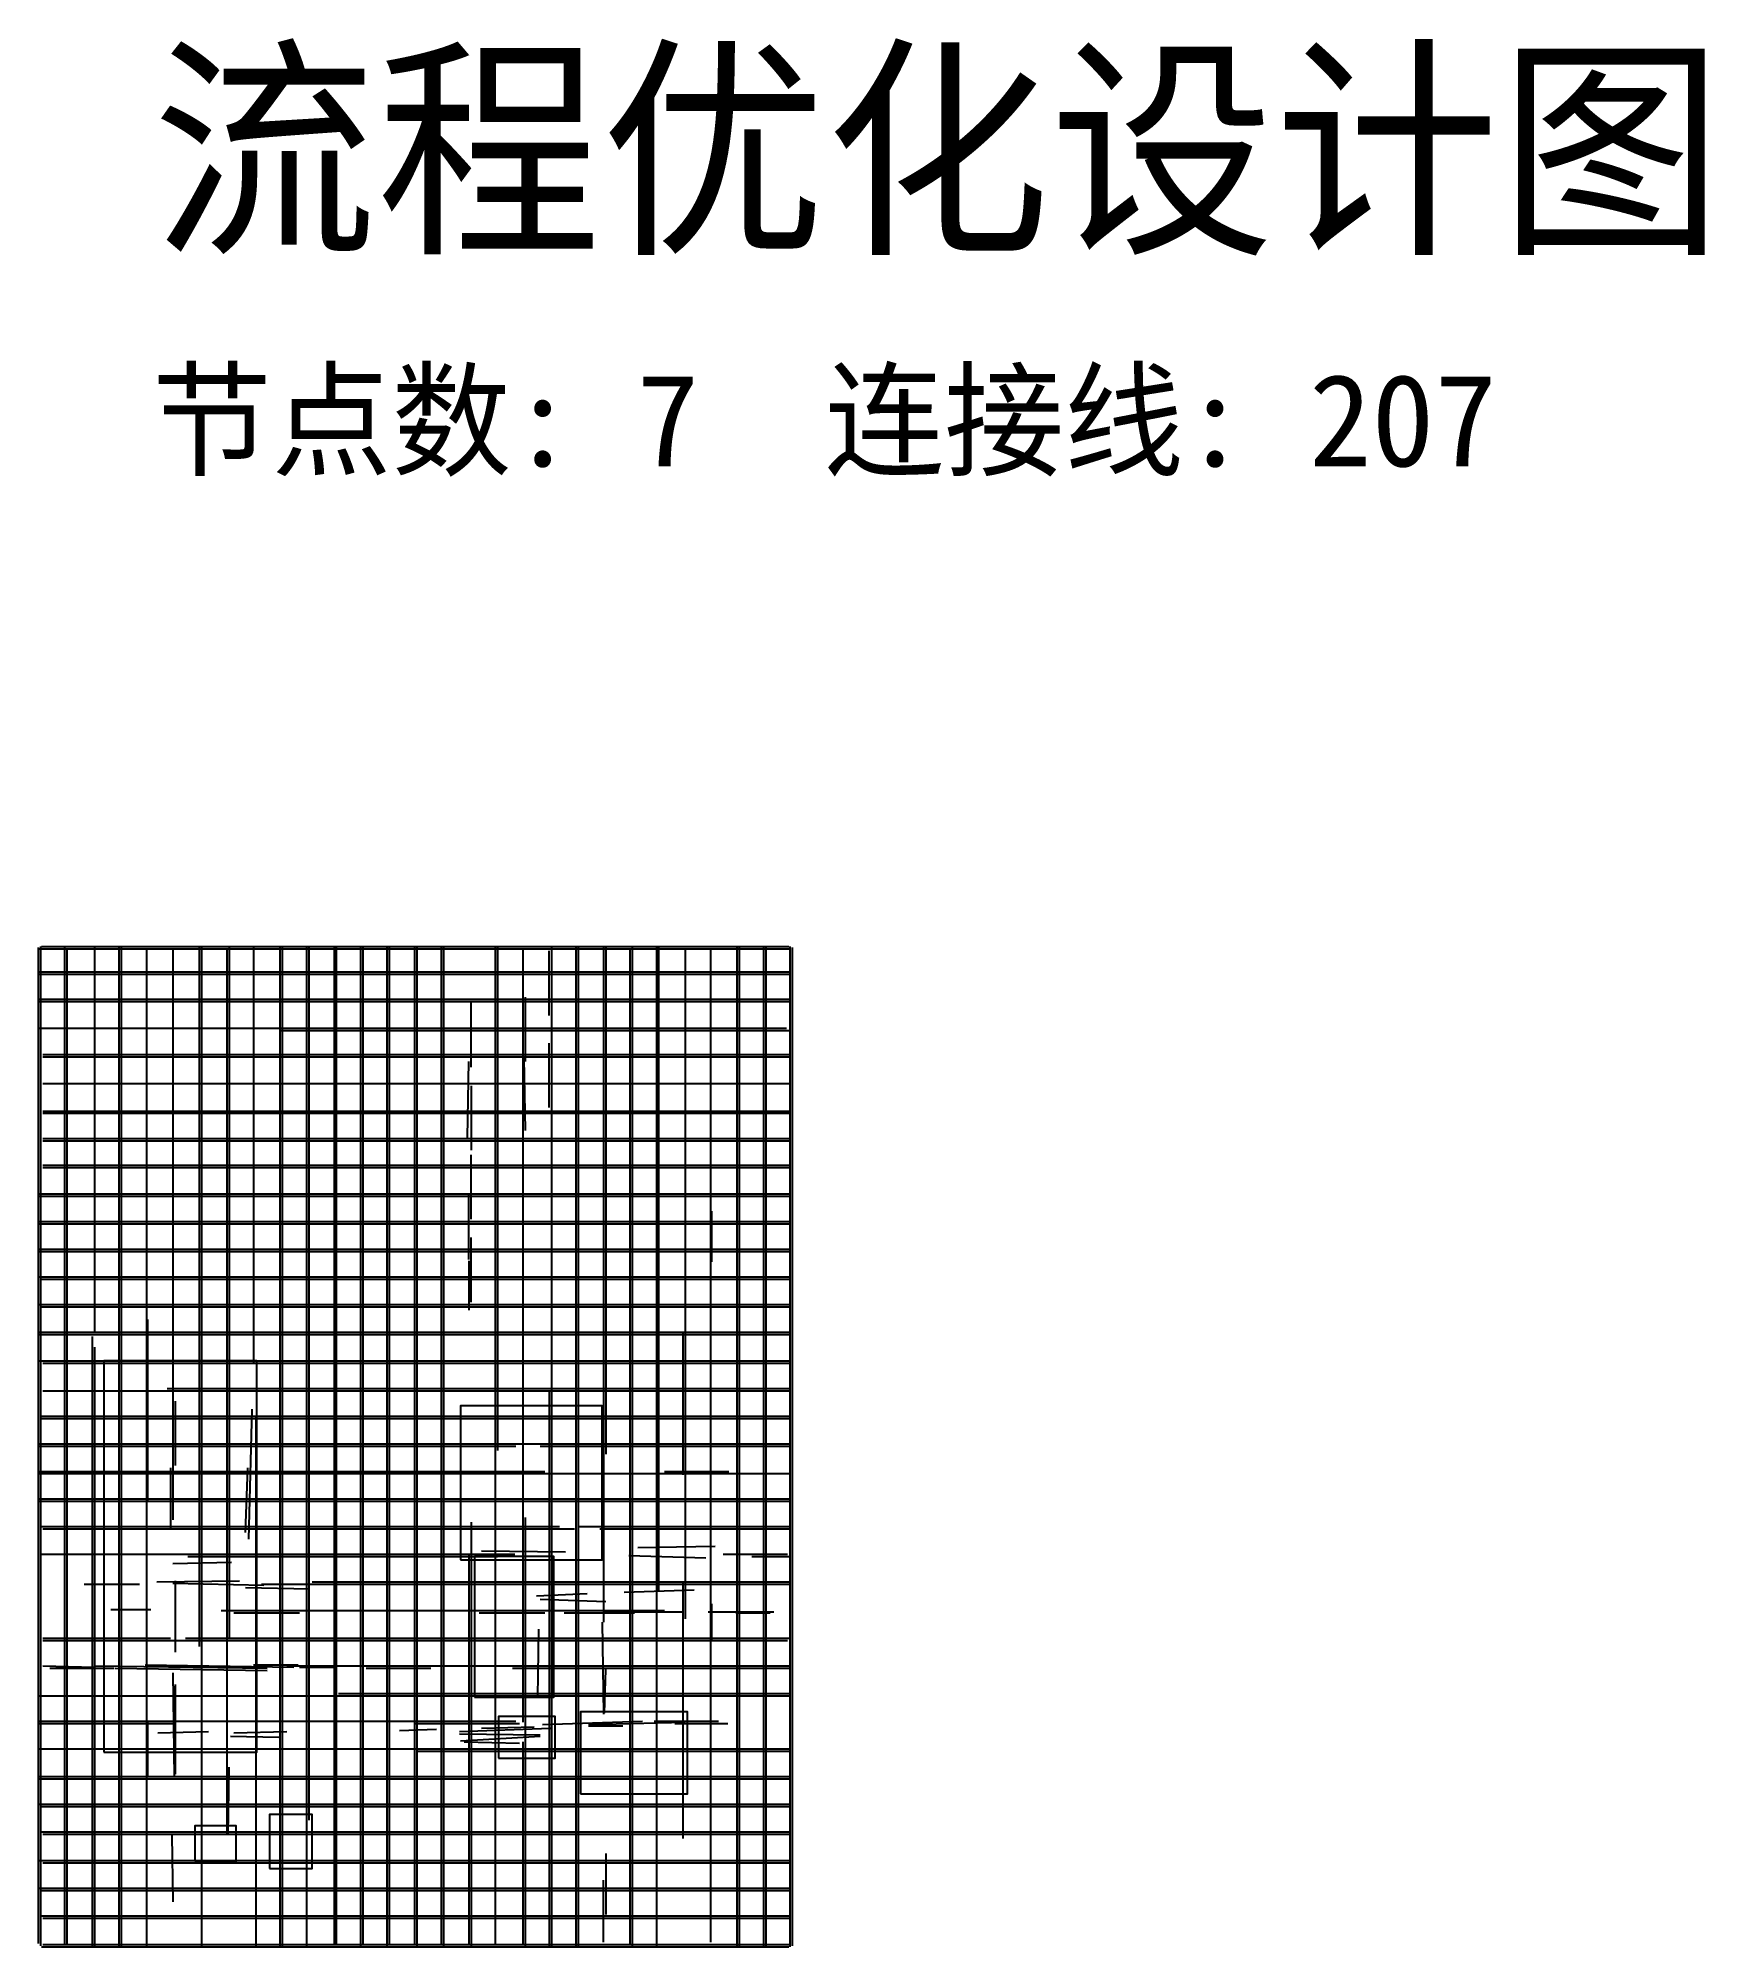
# Model space of a CAD drawing. Header units: metres. Extents: x 0 to 145, y 1 to 167.
import ezdxf

# ---------------------------------------------------------------- set-up
doc = ezdxf.new("R2010")
doc.units = ezdxf.units.M
doc.layers.add('ARROWS', color=1, linetype='Continuous')
doc.layers.add('NODES', color=2, linetype='Continuous')

msp = doc.modelspace()

# ---------------------------------------------------------------- linework, layer by layer
at = {"layer": 'ARROWS'}
for p, q in [((0.1, 88.2), (0.1, 1.7)), ((0.2, 88.1), (65.3, 88.1)), ((0.3, 88.3), (0.3, 1.5)), ((0.4, 88.3), (65.3, 88.3)), ((2.4, 88.3), (2.4, 1.6)), ((2.6, 88.1), (2.6, 1.6)), ((5, 88.2), (5, 54.8)), ((7.1, 88.3), (7.1, 1.5)), ((7.3, 88.3), (7.3, 1.5)), ((9.5, 88.1), (9.5, 1.5)), ((11.8, 88.1), (11.8, 38.5)), ((14.1, 88.3), (14.1, 27.5)), ((14.3, 88.3), (14.3, 1.5)), ((16.5, 88.1), (16.5, 11.1)), ((16.7, 88.3), (16.7, 28.3)), ((18.8, 88.3), (18.8, 52.1)), ((21.1, 88.3), (21.1, 1.5)), ((21.3, 88.3), (21.3, 1.5)), ((23.4, 88.3), (23.4, 1.5)), ((23.6, 88.3), (23.6, 12.4)), ((25.8, 88.3), (25.8, 1.6)), ((26, 88.3), (26, 1.6)), ((28.1, 88.3), (28.1, 1.4)), ((28.3, 88.3), (28.3, 1.6)), ((30.4, 88.3), (30.4, 1.4)), ((30.6, 88.3), (30.6, 1.6)), ((32.8, 88.3), (32.8, 1.6)), ((33, 88.3), (33, 1.5)), ((35.1, 88.3), (35.1, 1.6)), ((35.3, 88.3), (35.3, 1.5)), ((39.8, 88.3), (39.8, 1.6)), ((40, 88.3), (40, 44.5)), ((42.2, 88), (42.2, 20.9)), ((44.5, 82.3), (44.5, 87.9)), ((44.7, 88.3), (44.7, 1.5)), ((46.8, 88.3), (46.8, 1.5)), ((47, 88.3), (47, 1.5)), ((49.2, 88.3), (49.2, 29.6)), ((49.4, 88.3), (49.4, 44.2)), ((51.5, 88.1), (51.5, 1.6)), ((51.7, 88.3), (51.7, 1.4)), ((53.8, 88.3), (53.8, 1.5)), ((54, 88.3), (54, 32.3)), ((56.3, 88.1), (56.3, 29.9)), ((58.5, 88.1), (58.5, 1.8)), ((60.8, 88.2), (60.8, 1.5)), ((61, 88.3), (61, 1.5)), ((63.1, 88.3), (63.1, 1.5)), ((63.3, 88.3), (63.3, 1.5)), ((65.4, 88.3), (65.4, 1.4)), ((65.6, 88.2), (65.6, 1.5)), ((0.2, 86.1), (65.3, 86.1)), ((0.2, 85.9), (65.3, 85.9)), ((0.2, 83.7), (65.3, 83.7)), ((0.2, 83.5), (65.3, 83.5)), ((37.7, 77.8), (37.7, 83.4)), ((42.4, 83.9), (42.4, 78.3)), ((0.2, 81.2), (65.1, 81.2)), ((21.2, 81), (65.3, 81)), ((44.5, 74.3), (44.5, 79.9)), ((0.5, 78.9), (65.3, 78.9)), ((0.5, 78.7), (65.3, 78.7)), ((37.4, 71.7), (37.5, 78.3)), ((42.3, 78.6), (42.4, 72.3)), ((0.5, 76.4), (65.3, 76.4)), ((37.7, 76.2), (37.7, 70.6)), ((0.5, 74), (65.3, 74)), ((0.5, 73.8), (65.3, 73.8)), ((0.5, 71.6), (65.3, 71.6)), ((0.5, 71.4), (65.3, 71.4)), ((37.7, 64.6), (37.7, 70.2)), ((0.5, 69.3), (65.3, 69.3)), ((0.5, 69.1), (65.3, 69.1)), ((0.2, 66.8), (65.3, 66.8)), ((0.2, 66.6), (65.3, 66.6)), ((37.5, 61.1), (37.5, 66.7)), ((58.6, 65.3), (58.6, 60.9)), ((0.2, 64.4), (65.3, 64.4)), ((0.2, 64.2), (65.3, 64.2)), ((37.7, 57.4), (37.7, 63)), ((0.2, 62), (65.3, 62)), ((0.2, 61.8), (65.3, 61.8)), ((37.5, 61), (37.5, 56.7)), ((0.2, 59.6), (65.3, 59.6)), ((0.4, 59.4), (65.3, 59.4)), ((0.2, 57.2), (65.3, 57.2)), ((0.4, 57), (65.3, 57)), ((0.2, 54.8), (65.3, 54.8)), ((9.6, 55.9), (9.6, 40.2)), ((0.2, 54.6), (65.3, 54.6)), ((4.8, 54.4), (4.8, 1.5)), ((5, 53.5), (5, 1.5)), ((56.1, 54.7), (56.1, 42.4)), ((0.2, 52.3), (65.3, 52.3)), ((0.5, 52.1), (65.3, 52.1)), ((11.3, 49.9), (65.3, 49.9)), ((0.5, 49.7), (65.3, 49.7)), ((12, 48.8), (12, 43.2)), ((18.4, 36.8), (18.7, 48.1)), ((44.5, 49.7), (44.5, 1.5)), ((0.4, 47.5), (65.3, 47.5)), ((0.4, 47.3), (65.3, 47.3)), ((19, 47.5), (19, 1.5)), ((0.2, 45.1), (65.3, 45.1)), ((0.2, 44.9), (41.6, 44.9)), ((43.7, 44.9), (65.3, 44.9)), ((0.2, 42.7), (44.1, 42.7)), ((0.2, 42.5), (65.3, 42.5)), ((11.6, 43), (11.6, 37.8)), ((18.1, 37.4), (18.3, 43)), ((54.5, 42.7), (60.1, 42.7)), ((0.2, 40.3), (65.3, 40.3)), ((0.2, 40.1), (65.3, 40.1)), ((37.7, 38.3), (37.7, 1.4)), ((42.4, 38.7), (42.4, 1.5)), ((0.4, 37.9), (45.4, 37.9)), ((0.5, 37.7), (46.7, 37.7)), ((47.1, 37.9), (65.3, 37.9)), ((48.9, 37.7), (65.3, 37.7)), ((0.4, 35.5), (41.5, 35.5)), ((13.1, 35.3), (40, 35.3)), ((37.5, 35.4), (37.5, 1.6)), ((38.6, 35.8), (45.9, 35.7)), ((51.4, 35.4), (58.1, 35.2)), ((52.2, 36.1), (58.9, 36.2)), ((59.6, 35.5), (65.2, 35.5)), ((62.1, 35.3), (65.3, 35.3)), ((10.4, 33.1), (17.6, 33.2)), ((11.8, 34.7), (16.9, 34.8)), ((12, 33.2), (12, 27)), ((4.1, 32.9), (8.9, 32.9)), ((11.8, 33), (19.7, 32.8)), ((18.1, 32.6), (23.7, 32.5)), ((19.5, 32.9), (65.3, 32.9)), ((23.9, 33.1), (65.3, 33.1)), ((43.4, 31.9), (47.8, 32.1)), ((43.7, 31.6), (49.4, 31.4)), ((51, 32.2), (57.1, 32.4)), ((56.1, 33), (56.1, 10.8)), ((6.4, 30.7), (9.9, 30.7)), ((16, 30.6), (54.5, 30.6)), ((17.1, 30.4), (22.8, 30.4)), ((38.4, 30.4), (44.1, 30.4)), ((45.8, 30.4), (51.9, 30.4)), ((49.3, 30.5), (56.2, 30.5)), ((58.3, 30.5), (64, 30.5)), ((58.6, 31.2), (58.6, 28.1)), ((60.7, 30.4), (63.7, 30.4)), ((0.5, 28.2), (11.6, 28.2)), ((12.9, 28.2), (65.3, 28.2)), ((43.5, 23.1), (43.6, 29)), ((49.1, 29.6), (49.2, 21.6)), ((0.5, 28), (65.2, 28)), ((0.5, 25.8), (5, 25.7)), ((1.1, 25.6), (6.7, 25.6)), ((5, 25.8), (20, 25.6)), ((6.8, 25.6), (20, 25.4)), ((9.4, 25.9), (22.3, 25.7)), ((11.8, 25.2), (11.9, 16.1)), ((18.8, 25.9), (22.7, 25.9)), ((21.7, 25.8), (65.3, 25.8)), ((22.8, 25.7), (25.9, 25.7)), ((28.6, 25.6), (34.2, 25.6)), ((41.3, 25.6), (65.3, 25.6)), ((49.3, 21.7), (49.4, 25.5)), ((12, 24.2), (12, 16.4)), ((26.2, 23.4), (65.3, 23.4)), ((0.2, 23.2), (65.3, 23.2)), ((0.2, 21), (41.6, 21)), ((0.2, 20.8), (11.8, 20.8)), ((9.6, 20.9), (9.6, 16.1)), ((10.5, 20), (14.9, 20.1)), ((17.1, 20), (21.7, 20.1)), ((31.5, 20.2), (34.7, 20.3)), ((32.9, 20.8), (41.9, 20.8)), ((36.7, 20.1), (44.6, 20.4)), ((36.7, 19.9), (43.7, 19.8)), ((38.6, 20.4), (43.2, 20.5)), ((43.9, 20.7), (52.6, 21)), ((47.9, 20.7), (56.3, 20.9)), ((47.9, 20.6), (50.9, 20.6)), ((53.6, 21), (59.2, 21)), ((55.4, 20.8), (60, 20.8)), ((0.2, 18.6), (65.3, 18.6)), ((16.8, 19.7), (21, 19.6)), ((33.1, 18.4), (65.3, 18.4)), ((36.8, 19.3), (43.7, 19.7)), ((37.1, 19.2), (41.9, 19.1)), ((42.2, 19.2), (42.2, 1.6)), ((16.6, 11.1), (16.7, 17)), ((0.2, 16.2), (65.3, 16.2)), ((0.2, 16), (65.3, 16)), ((0.2, 13.8), (65.3, 13.8)), ((0.4, 13.6), (65.3, 13.6)), ((0.4, 11.4), (65.3, 11.4)), ((0.5, 11.2), (65.3, 11.2)), ((11.7, 11.1), (11.8, 5.3)), ((0.2, 8.9), (65.3, 8.9)), ((0.5, 8.7), (65.3, 8.7)), ((49.4, 9.5), (49.4, 4.2)), ((49.2, 1.8), (49.2, 7.2)), ((0.2, 6.5), (65.3, 6.5)), ((0.4, 6.3), (65.3, 6.3)), ((0.4, 4.1), (65.3, 4.1)), ((0.5, 3.9), (65.3, 3.9)), ((0.4, 1.4), (65.3, 1.4)), ((0.5, 1.6), (65.3, 1.6))]:
    msp.add_line(p, q, dxfattribs=at)
at = {"layer": 'NODES'}
for points in [[(5.8, 18.3), (19.1, 18.3), (19.1, 52.3), (5.8, 52.3), (5.8, 18.3)], [(36.8, 35), (49.1, 35), (49.1, 48.4), (36.8, 48.4), (36.8, 35)], [(38, 23.1), (44.9, 23.1), (44.9, 35.3), (38, 35.3), (38, 23.1)], [(47.2, 14.7), (56.5, 14.7), (56.5, 21.8), (47.2, 21.8), (47.2, 14.7)], [(40.1, 17.8), (45, 17.8), (45, 21.4), (40.1, 21.4), (40.1, 17.8)], [(13.7, 8.8), (17.3, 8.8), (17.3, 11.9), (13.7, 11.9), (13.7, 8.8)], [(20.2, 8.2), (23.9, 8.2), (23.9, 12.9), (20.2, 12.9), (20.2, 8.2)]]:
    msp.add_lwpolyline(points, dxfattribs=at)

# ---------------------------------------------------------------- texts
for s, height, p in [('流程优化设计图', 15, (10, 150)), ('节点数: 7  连接线: 207', 8, (10, 130))]:
    msp.add_text(s, height=height).set_placement(p)

doc.saveas('drawing.dxf')
